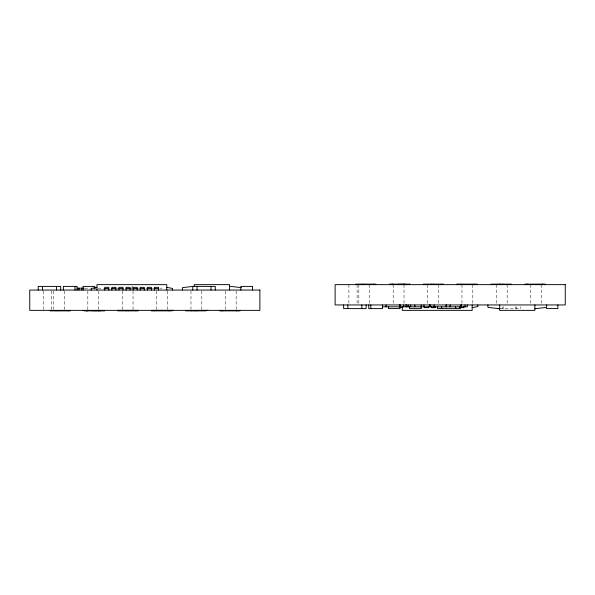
<?xml version="1.0" encoding="UTF-8"?>
<svg xmlns="http://www.w3.org/2000/svg" width="595" height="595" viewBox="0 0 595 595"><rect width="100%" height="100%" fill="white"/><g stroke="black" fill="none" stroke-linecap="round" stroke-linejoin="round"><path stroke-width="0.45" stroke-dasharray="2.98 2.23" d="M84.579 288.173L90.261 288.173M97.937 288.173L103.389 288.173M116.769 288.173L118.591 288.173M130.491 288.173L132.789 288.173M138.233 288.173L141.119 288.173M145.976 288.173L148.676 288.173M152.298 288.173L154.105 288.173M159.683 288.173L161.966 288.173M499.874 308.597L520.64 308.597L520.64 306.775M541.562 284.641L541.562 304.023M530.733 284.641L530.733 304.023M516.393 306.775L516.393 308.597M515.315 306.775L515.315 308.597M507.178 284.641L507.178 304.023M503.504 306.775L503.504 308.597M502.418 306.775L502.418 308.597M496.349 284.641L496.349 304.023M472.794 284.641L472.794 304.023M461.965 284.641L461.965 304.023M438.411 284.641L438.411 304.023M427.582 284.641L427.582 304.023M404.027 284.641L404.027 304.023M393.198 284.641L393.198 304.023M369.651 284.641L369.651 304.023M358.822 284.641L358.822 304.023M357.097 284.641L357.097 304.023M348.893 284.641L348.893 304.023M236.178 290.977L236.178 310.359M225.349 290.977L225.349 310.359M201.802 290.977L201.802 310.359M190.973 290.977L190.973 310.359M167.418 290.977L167.418 310.359M156.589 290.977L156.589 310.359M133.035 290.977L133.035 310.359M122.206 290.977L122.206 310.359M98.651 290.977L98.651 310.359M87.822 290.977L87.822 310.359M64.267 290.977L64.267 310.359M53.438 290.977L53.438 310.359M51.72 290.977L51.72 310.359M43.517 290.977L43.517 310.359M132.12 288.225L132.12 286.403L132.075 288.225"/><path stroke-width="0.89" d="M96.948 287.348L91.258 288.434L91.258 290.055M472.177 307.652L477.859 306.566L477.859 304.945M194.312 286.262L182.539 287.616L182.539 290.055M534.89 308.738L546.664 307.384L546.664 304.945M456.871 284.135L477.398 284.135L477.398 284.641M77.105 288.173L83.947 288.173M94.017 288.173L95.431 288.173M104.75 288.434L108.811 288.434M111.853 288.434L115.913 288.434M118.948 288.434L123.009 288.434M126.043 288.434L130.104 288.434M133.139 288.434L137.2 288.434M140.234 288.434L144.295 288.434M147.337 288.434L151.398 288.434M154.432 288.434L158.493 288.434M382.481 306.827L429.456 306.827L429.456 304.945M498.171 308.597L499.949 308.597M546.24 308.597L557.879 308.597L557.879 304.945M82.4 310.464L103.805 310.464M186.748 310.464L207.811 310.359M151.494 310.865L172.022 310.865L172.022 310.359M499.688 308.738L487.915 307.384L487.915 304.945M229.506 286.262L241.28 287.616M399.892 307.191L402.324 307.652M166.793 287.348L172.483 288.434L172.483 290.055M545.176 284.641L545.176 284.135L525.006 284.135L525.006 284.641M542.439 284.135L542.439 284.641M542.082 284.135L542.082 284.641M534.89 304.945L534.89 310.359L499.688 310.359L499.688 304.945M527.869 284.135L527.869 284.641M527.17 284.135L527.17 284.641M511.291 284.641L511.291 284.135L491.12 284.135L491.12 284.641M502.909 284.135L502.909 284.641M500.626 284.135L500.626 284.641M499.666 284.135L499.666 284.641M497.175 284.135L497.175 284.641M474.319 284.135L474.319 284.641M472.177 304.945L472.177 310.359L402.324 310.359L402.324 306.752M467.35 304.945L467.35 306.827L429.761 306.827L429.761 304.945M465.059 304.945L465.059 306.827M463.869 306.566L463.869 307.652L459.809 307.652L459.809 306.566M461.467 304.945L461.467 306.827M461.274 304.945L461.274 306.827M460.865 304.945L460.865 306.827M460.285 284.135L460.285 284.641M459.965 306.775L459.965 308.597L437.451 308.597L437.496 306.775M459.928 306.775L459.928 308.597M457.235 284.135L457.235 284.641M455.673 306.775L455.673 308.597M450.11 304.945L450.11 306.827M446.495 304.945L446.525 306.827M446.086 304.945L446.086 306.827M443.513 284.641L443.513 284.135L423.343 284.135L423.343 284.641M441.698 306.775L441.698 308.597M441.326 284.135L441.259 284.641M435.481 306.566L435.481 307.652L431.42 307.652L431.42 306.566M434.097 304.945L434.097 306.827M433.815 284.135L433.815 284.641M431.531 284.135L431.531 284.641M430.497 304.945L430.497 306.827M428.385 306.566L428.385 307.652L424.324 307.652L424.324 306.566M423.975 304.945L423.975 306.827M421.29 306.566L421.29 307.652M421.23 304.945L421.208 308.597L409.568 308.597L409.568 306.775M414.834 304.945L414.834 306.827M410.684 304.945L410.684 306.827M409.71 284.641L409.71 284.135L389.457 284.135L389.457 284.641M409.628 284.135L409.628 284.641M408.222 304.945L408.222 306.827M406.735 304.945L406.735 306.827M406.05 284.135L406.05 284.641M406.006 304.945L406.006 306.827M404.689 284.135L404.689 284.641M404.347 284.135L404.347 284.641M403.931 284.135L403.931 284.641M403.722 304.945L403.722 306.827M403.574 284.135L403.574 284.641M402.086 284.135L402.086 284.641M401.246 284.135L401.246 284.641M400.561 284.135L400.561 284.641M400.123 304.945L400.093 308.597L388.453 308.597L388.453 306.775M399.885 304.945L399.885 306.827M399.394 304.945L399.394 306.827M398.962 284.135L398.962 284.641M398.248 284.135L398.248 284.641M392.715 284.135L392.715 284.641M392.321 284.135L392.321 284.641M391.741 284.135L391.741 284.641M386.073 304.945L386.073 306.827M382.481 304.945L382.466 308.597L368.759 308.597L368.759 304.945M375.743 284.641L375.743 284.135L355.572 284.135L355.572 284.641M373.541 284.135L373.541 284.641M370.826 304.945L370.826 308.597M366.089 304.945L366.089 308.597L343.62 308.597L343.62 304.945M363.456 284.135L363.456 284.641M361.842 304.945L361.842 308.597M361.373 284.135L361.373 284.641M347.867 304.945L347.867 308.597M252.503 290.055L252.503 286.403L240.856 286.403L240.856 290.055M239.8 310.359L239.8 310.865L219.629 310.865L219.629 310.359M237.055 310.359L237.055 310.865M236.698 310.359L236.698 310.865M229.506 290.055L229.506 284.641L194.312 284.641L194.312 286.448M222.485 310.359L222.485 310.865M221.786 310.359L221.786 310.865M215.264 290.055L215.264 286.403L192.795 286.403L192.795 290.055M211.017 286.403L211.017 290.055M205.907 310.359L205.907 310.865L185.737 310.865L185.737 310.359M197.533 310.359L197.533 310.865M197.042 286.403L197.042 290.055M195.249 310.359L195.249 310.865M194.282 310.359L194.282 310.865M191.791 310.359L191.791 310.865M173.026 310.359L152.32 310.359M168.943 310.359L168.943 310.865M166.793 290.055L166.793 284.641L96.948 284.641L96.948 290.055M158.493 290.055L158.493 287.348L154.432 287.348L154.432 290.055M154.908 310.359L154.908 310.865M151.851 310.359L151.851 310.865M151.398 290.055L151.398 287.348L147.337 287.348L147.337 290.055M144.295 290.055L144.295 287.348L140.234 287.348L140.234 290.055M138.241 310.359L117.535 310.359M138.137 310.359L138.137 310.865L117.966 310.865L117.966 310.359M137.2 290.055L137.2 287.348L133.139 287.348L133.139 290.055M135.95 310.865L135.883 310.464M130.104 290.055L130.104 287.348L126.043 287.348L126.043 290.055M128.438 310.359L128.438 310.865M126.147 310.359L126.147 310.865M123.009 290.055L123.009 287.348L118.948 287.348L118.948 290.055M115.913 290.055L115.913 287.348L111.853 287.348L111.853 290.055M108.811 290.055L108.811 287.348L104.75 287.348L104.75 290.055M104.333 310.359L104.333 310.865L84.081 310.865L84.081 310.359M104.244 310.359L104.244 310.865M100.667 310.359L100.667 310.865M99.306 310.359L99.306 310.865M98.963 310.359L98.963 310.865M98.554 310.359L98.554 310.865M98.197 310.359L98.197 310.865M96.71 310.359L96.71 310.865M95.869 310.359L95.869 310.865M95.178 310.359L95.178 310.865M94.717 288.225L94.717 286.403L83.069 286.403L83.069 290.055M93.586 310.359L93.586 310.865M92.872 310.359L92.872 310.865M87.339 310.359L87.339 310.865M86.937 310.359L86.937 310.865M86.468 310.359L86.364 310.865M81.485 288.173L81.485 290.055M79.023 288.173L79.023 290.055M77.105 290.055L77.082 286.403L63.375 286.403L63.375 290.055M75.015 286.403L75.015 290.055M70.359 310.359L70.359 310.865L50.188 310.865L50.188 310.359M68.157 310.359L68.157 310.865M60.705 290.055L60.705 286.403L38.236 286.403L38.236 290.055M58.072 310.359L58.072 310.865M56.458 286.403L56.458 290.055M55.997 310.359L55.997 310.865M42.483 286.403L42.483 290.055M565.25 284.641L335.126 284.641L335.126 304.945L565.25 304.945L565.25 284.641M259.874 290.055L29.75 290.055L29.75 310.359L259.874 310.359L259.874 290.055"/></g></svg>
